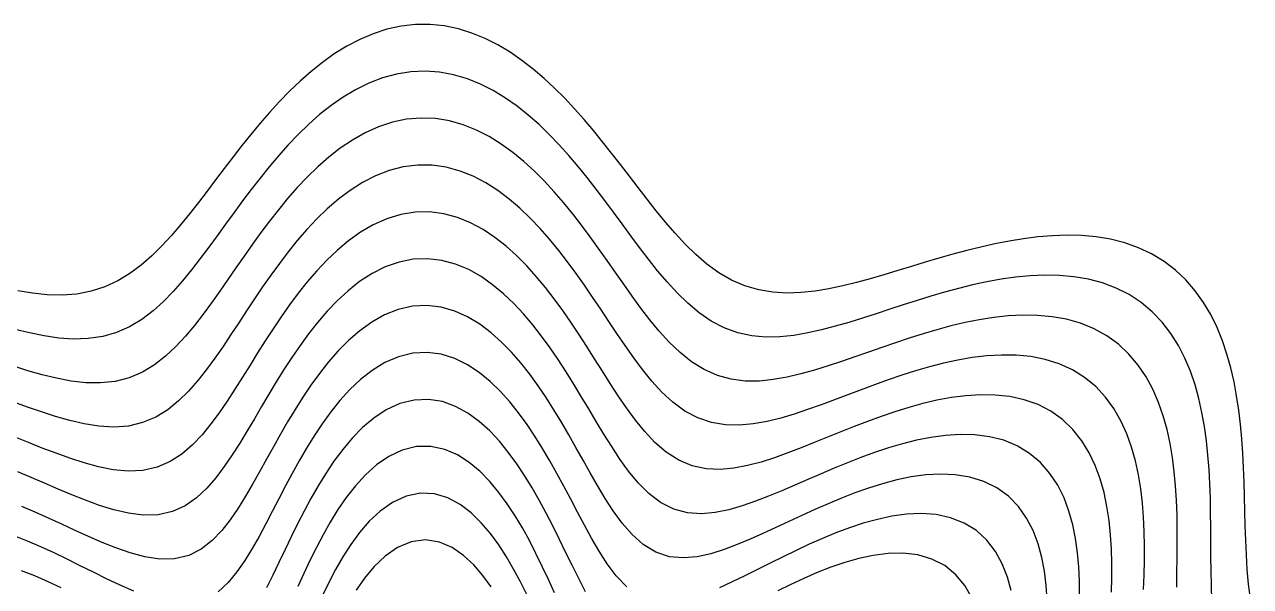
# Model space of a CAD drawing. Extents: x -29.3 to 29.3, y -30.6 to 30.6.
# Drawn here: x -9.74 to 19.96, y 17.01 to 30.64 of the extents above; entities that cross this region are included whole.
import ezdxf

# ---------------------------------------------------------------- set-up
doc = ezdxf.new("R2010")
doc.units = 0
doc.header["$MEASUREMENT"] = 0
doc.layers.get('0').update_dxf_attribs({"linetype": 'CONTINUOUS'})

msp = doc.modelspace()

# ---------------------------------------------------------------- linework, layer by layer
for points in [[(19.962626, 16.710862), (19.916576, 17.065762), (19.884518, 17.421443), (19.862505, 17.777001), (19.847311, 18.132005), (19.836284, 18.48627), (19.827204, 18.839739), (19.818168, 19.192402), (19.807493, 19.544255), (19.793643, 19.89527), (19.775168, 20.245379), (19.750658, 20.594449), (19.718703, 20.942273), (19.677854, 21.288539), (19.626592, 21.632814), (19.563304, 21.974502), (19.48626, 22.312807), (19.393602, 22.646674), (19.283347, 22.974727), (19.153426, 23.295194), (19.001758, 23.605828), (18.826392, 23.903853), (18.625735, 24.185957), (18.398854, 24.448393), (18.145809, 24.687239), (17.86792, 24.898817), (17.567816, 25.080229), (17.249181, 25.229817), (16.916245, 25.347378), (16.573202, 25.434054), (16.223756, 25.491988), (15.870895, 25.523893), (15.51686, 25.532684), (15.16323, 25.521226), (14.811052, 25.492199), (14.460974, 25.448038), (14.113349, 25.390929), (13.768315, 25.322835), (13.425862, 25.245526), (13.085864, 25.160624), (12.748114, 25.069642), (12.412337, 24.974029), (12.078204, 24.875211), (11.745335, 24.77464), (11.413306, 24.673841), (11.081645, 24.574476), (10.749841, 24.478415), (10.417346, 24.387824), (10.083602, 24.305279), (9.748077, 24.233905), (9.41035, 24.177526), (9.070277, 24.140802), (8.728252, 24.129268), (8.385608, 24.149068), (8.045052, 24.206122), (7.710799, 24.304564), (7.387913, 24.444942), (7.080764, 24.623506), (6.791561, 24.833447), (6.520041, 25.067166), (6.264223, 25.31796), (6.02138, 25.580601), (5.788699, 25.851231), (5.563589, 26.127035), (5.343776, 26.405922), (5.127297, 26.686291), (4.912454, 26.966857), (4.697761, 27.246537), (4.481896, 27.524358), (4.26366, 27.799406), (4.041941, 28.070769), (3.815689, 28.337501), (3.583892, 28.598578), (3.345567, 28.852868), (3.099745, 29.099083), (2.845476, 29.33574), (2.581837, 29.56111), (2.307961, 29.773168), (2.023088, 29.969545), (1.726641, 30.14749), (1.418347, 30.303868), (1.098395, 30.435213), (0.767626, 30.537888), (0.427709, 30.608382), (0.081234, 30.643745), (-0.268384, 30.642097), (-0.61723, 30.60304), (-0.961405, 30.527804), (-1.297548, 30.41903), (-1.62318, 30.280292), (-1.93681, 30.115551), (-2.237817, 29.928711), (-2.526251, 29.723347), (-2.802617, 29.502588), (-3.067698, 29.269103), (-3.322431, 29.025143), (-3.567832, 28.772599), (-3.804945, 28.513073), (-4.03482, 28.247938), (-4.258513, 27.978393), (-4.477084, 27.705514), (-4.691613, 27.430295), (-4.903216, 27.153689), (-5.11307, 26.876653), (-5.322444, 26.600187), (-5.532729, 26.325387), (-5.745486, 26.053515), (-5.962489, 25.786072), (-6.185777, 25.524916), (-6.417698, 25.272403), (-6.660915, 25.031574), (-6.918335, 24.806359), (-7.192845, 24.60174), (-7.486759, 24.423697), (-7.800884, 24.278614), (-8.13354, 24.17189), (-8.480316, 24.106052), (-8.835262, 24.079597), (-9.192873, 24.087596), (-9.54939, 24.123526), (-9.902906, 24.180929)], [(19.029316, 16.676262), (19.015079, 17.032693), (19.007753, 17.388289), (19.004509, 17.742941), (19.003011, 18.09666), (19.001277, 18.449492), (18.997561, 18.801475), (18.990271, 19.152614), (18.9779, 19.502859), (18.958972, 19.852088), (18.931996, 20.20009), (18.895423, 20.546537), (18.847611, 20.890954), (18.786793, 21.232682), (18.71105, 21.570817), (18.618296, 21.90415), (18.506291, 22.23107), (18.372684, 22.549479), (18.215131, 22.856681), (18.031498, 23.14933), (17.820188, 23.423443), (17.580558, 23.674601), (17.313346, 23.89837), (17.020904, 24.090939), (16.70706, 24.249796), (16.376563, 24.374158), (16.034319, 24.464967), (15.684735, 24.524496), (15.331359, 24.555796), (14.976812, 24.562193), (14.622899, 24.546951), (14.270782, 24.513089), (13.921147, 24.46332), (13.574346, 24.400041), (13.230492, 24.325379), (12.889537, 24.241226), (12.551314, 24.149302), (12.215571, 24.051196), (11.881988, 23.948422), (11.550188, 23.842472), (11.219741, 23.734861), (10.890168, 23.627195), (10.560937, 23.521238), (10.231465, 23.419002), (9.901126, 23.322856), (9.56927, 23.23567), (9.235274, 23.160998), (8.898654, 23.103283), (8.559277, 23.06805), (8.217749, 23.061926), (7.87598, 23.092193), (7.537743, 23.165403), (7.208614, 23.285006), (6.894556, 23.449212), (6.599623, 23.651235), (6.324662, 23.882054), (6.067878, 24.133256), (5.826197, 24.398283), (5.596312, 24.672419), (5.37518, 24.952343), (5.160167, 25.235684), (4.94904, 25.520684), (4.739901, 25.805973), (4.531115, 26.09042), (4.321244, 26.37303), (4.108996, 26.65287), (3.893181, 26.929015), (3.672674, 27.200499), (3.446393, 27.466275), (3.213277, 27.725171), (2.972278, 27.975841), (2.722353, 28.216714), (2.462479, 28.445939), (2.19168, 28.661315), (1.909087, 28.86023), (1.61403, 29.039611), (1.306187, 29.195907), (0.985791, 29.325159), (0.653875, 29.42321), (0.312503, 29.486098), (-0.035141, 29.510652), (-0.384923, 29.495148), (-0.732272, 29.439772), (-1.072876, 29.346657), (-1.403304, 29.21943), (-1.721309, 29.062515), (-2.025798, 28.880467), (-2.316593, 28.677525), (-2.594146, 28.457399), (-2.859288, 28.223222), (-3.113054, 27.9776), (-3.356572, 27.722685), (-3.590995, 27.460269), (-3.817479, 27.191859), (-4.037167, 26.918748), (-4.251199, 26.642079), (-4.460723, 26.362888), (-4.666919, 26.08216), (-4.871025, 25.800871), (-5.074371, 25.520034), (-5.278423, 25.240764), (-5.48483, 24.964342), (-5.695488, 24.692311), (-5.912604, 24.426605), (-6.138766, 24.169723), (-6.376971, 23.924961), (-6.630568, 23.696692), (-6.902969, 23.490614), (-7.196924, 23.313724), (-7.513273, 23.173545), (-7.849586, 23.076186), (-8.200027, 23.023777), (-8.557328, 23.013284), (-8.915468, 23.037941), (-9.270919, 23.089887), (-9.622285, 23.16199), (-9.969458, 23.248471)], [(18.174035, 16.992155), (18.180443, 17.345973), (18.186337, 17.698826), (18.18991, 18.050802), (18.189514, 18.40194), (18.183582, 18.752213), (18.17057, 19.101512), (18.148898, 19.449623), (18.116909, 19.796199), (18.072822, 20.140725), (18.014691, 20.482468), (17.940376, 20.820407), (17.847525, 21.153145), (17.733584, 21.478795), (17.595869, 21.794854), (17.431729, 22.098073), (17.238846, 22.384391), (17.01571, 22.649016), (16.762189, 22.886774), (16.48003, 23.0928), (16.172955, 23.263435), (15.846165, 23.396989), (15.50539, 23.493962), (15.155933, 23.556666), (14.802084, 23.588511), (14.446978, 23.59331), (14.092722, 23.574813), (13.740626, 23.536456), (13.391434, 23.481282), (13.045496, 23.411941), (12.702901, 23.330746), (12.363559, 23.239732), (12.027256, 23.140721), (11.693694, 23.035385), (11.362503, 22.925306), (11.033257, 22.812036), (10.705475, 22.697156), (10.378619, 22.58235), (10.052091, 22.469483), (9.725232, 22.360712), (9.397323, 22.258619), (9.067609, 22.166399), (8.735356, 22.088096), (8.399992, 22.02889), (8.061401, 21.995364), (7.72047, 21.99551), (7.379905, 22.037958), (7.044926, 22.129718), (6.722713, 22.272686), (6.419783, 22.46164), (6.139079, 22.686435), (5.879557, 22.936403), (5.637888, 23.203032), (5.410156, 23.480338), (5.192725, 23.764274), (4.982488, 24.052076), (4.776864, 24.341778), (4.573704, 24.631904), (4.371193, 24.921269), (4.167758, 25.208849), (3.962, 25.4937), (3.752641, 25.774885), (3.53848, 26.05143), (3.318357, 26.32227), (3.091132, 26.586202), (2.855669, 26.841832), (2.610824, 27.087513), (2.355461, 27.321275), (2.088478, 27.540742), (1.808867, 27.743051), (1.515834, 27.924777), (1.208975, 28.081904), (0.888545, 28.209901), (0.555776, 28.303983), (0.213182, 28.359657), (-0.135341, 28.373508), (-0.484827, 28.344059), (-0.829983, 28.272261), (-1.166129, 28.161337), (-1.489881, 28.016011), (-1.799349, 27.841558), (-2.093924, 27.64306), (-2.373907, 27.425), (-2.640146, 27.191146), (-2.893779, 26.94458), (-3.136063, 26.687808), (-3.368288, 26.422868), (-3.59173, 26.151445), (-3.807639, 25.874952), (-4.017244, 25.594613), (-4.22177, 25.311518), (-4.422463, 25.026685), (-4.620618, 24.741106), (-4.817624, 24.455807), (-5.015007, 24.171903), (-5.214494, 23.890682), (-5.418085, 23.613703), (-5.628142, 23.342941), (-5.84748, 23.080999), (-6.079446, 22.831384), (-6.327889, 22.598891), (-6.596863, 22.389963), (-6.889752, 22.212769), (-7.207577, 22.076257), (-7.547087, 21.98748), (-7.900735, 21.948089), (-8.25976, 21.953185), (-8.61772, 21.993957), (-8.971461, 22.061216), (-9.320172, 22.147267), (-9.664224, 22.246207), (-10.004447, 22.353613)], [(17.372945, 16.939701), (17.384172, 17.291514), (17.391044, 17.64251), (17.391935, 17.992687), (17.385227, 18.341952), (17.36925, 18.690091), (17.342225, 19.036739), (17.302214, 19.381339), (17.247071, 19.723079), (17.174397, 20.060803), (17.08152, 20.392899), (16.965511, 20.717146), (16.823282, 21.030544), (16.651826, 21.329152), (16.44866, 21.608022), (16.212512, 21.861388), (15.944085, 22.083287), (15.646563, 22.268625), (15.325368, 22.414355), (14.987105, 22.520141), (14.638207, 22.588129), (14.283971, 22.622069), (13.928238, 22.626353), (13.573533, 22.605331), (13.221374, 22.562957), (12.872581, 22.502679), (12.527514, 22.427455), (12.186229, 22.339817), (11.848594, 22.241961), (11.514344, 22.135827), (11.18313, 22.023175), (10.854532, 21.905656), (10.528071, 21.784881), (10.203212, 21.662494), (9.879357, 21.54025), (9.555839, 21.420112), (9.231916, 21.304379), (8.906766, 21.195853), (8.579512, 21.098075), (8.24928, 21.01564), (7.915381, 20.954595), (7.577706, 20.922818), (7.23751, 20.930007), (6.898592, 20.986385), (6.568086, 21.099028), (6.254904, 21.267028), (5.965407, 21.480665), (5.700529, 21.726663), (5.457078, 21.9936), (5.23044, 22.273517), (5.016179, 22.56126), (4.810546, 22.853488), (4.610496, 23.147944), (4.413556, 23.44301), (4.217683, 23.737433), (4.021139, 24.030159), (3.822405, 24.320234), (3.620104, 24.606719), (3.41295, 24.888638), (3.199705, 25.164918), (2.979146, 25.43434), (2.750042, 25.695476), (2.511147, 25.946617), (2.261196, 26.185689), (1.998939, 26.410155), (1.723204, 26.616899), (1.433028, 26.802129), (1.127878, 26.961313), (0.807982, 27.089257), (0.47476, 27.180429), (0.131232, 27.229676), (-0.217882, 27.233297), (-0.566636, 27.190146), (-0.908954, 27.102144), (-1.23984, 26.973794), (-1.556087, 26.811005), (-1.856276, 26.619879), (-2.140351, 26.405943), (-2.409099, 26.173843), (-2.66375, 25.927334), (-2.905716, 25.669406), (-3.136449, 25.402444), (-3.357379, 25.128366), (-3.569884, 24.848747), (-3.775302, 24.564917), (-3.974943, 24.278034), (-4.170124, 23.989155), (-4.362199, 23.699294), (-4.552605, 23.409476), (-4.742919, 23.120812), (-4.934925, 22.834573), (-5.130702, 22.552304), (-5.332734, 22.275981), (-5.544037, 22.008246), (-5.768288, 21.752745), (-6.009868, 21.514611), (-6.273605, 21.301008), (-6.56378, 21.121397), (-6.881904, 20.98651), (-7.22395, 20.904772), (-7.58033, 20.877406), (-7.940532, 20.897327), (-8.297726, 20.953435), (-8.649249, 21.03521), (-8.99491, 21.134458), (-9.335549, 21.245207), (-9.672291, 21.363117), (-10.006251, 21.484951)], [(16.594435, 16.873528), (16.602587, 17.223467), (16.602638, 17.572576), (16.592819, 17.920647), (16.571224, 18.2673), (16.535741, 18.611937), (16.483993, 18.95366), (16.41328, 19.291165), (16.320551, 19.622591), (16.202423, 19.945317), (16.055316, 20.255733), (15.875809, 20.549029), (15.661305, 20.819152), (15.411005, 21.059197), (15.126909, 21.262456), (14.814143, 21.424004), (14.48006, 21.542047), (14.132463, 21.618154), (13.778019, 21.656307), (13.421577, 21.661562), (13.066263, 21.63902), (12.713892, 21.593294), (12.365399, 21.528345), (12.021159, 21.447507), (11.681199, 21.353583), (11.345336, 21.248957), (11.013252, 21.135703), (10.684542, 21.015676), (10.358731, 20.8906), (10.035289, 20.762144), (9.713624, 20.632008), (9.393077, 20.502011), (9.072913, 20.374202), (8.752298, 20.251014), (8.430302, 20.135464), (8.105901, 20.031448), (7.778055, 19.944164), (7.445911, 19.880659), (7.109343, 19.850388), (6.770064, 19.865193), (6.433345, 19.93716), (6.108797, 20.072754), (5.806947, 20.266621), (5.532916, 20.503837), (5.284872, 20.768828), (5.057587, 21.050399), (4.845552, 21.341583), (4.644112, 21.638135), (4.449573, 21.937368), (4.259022, 22.23746), (4.070119, 22.537069), (3.880923, 22.835107), (3.689768, 23.13061), (3.495166, 23.422644), (3.295739, 23.710242), (3.090166, 23.992338), (2.87714, 24.267713), (2.655337, 24.534923), (2.4234, 24.792222), (2.17993, 25.037457), (1.923511, 25.267953), (1.652775, 25.480363), (1.36654, 25.670525), (1.064071, 25.83336), (0.745497, 25.962916), (0.412376, 26.052761), (0.068255, 26.096905), (-0.281185, 26.091258), (-0.628857, 26.035081), (-0.967815, 25.931465), (-1.292801, 25.786396), (-1.600905, 25.607038), (-1.891284, 25.400287), (-2.164473, 25.172036), (-2.421741, 24.927017), (-2.664674, 24.668925), (-2.894928, 24.400633), (-3.114124, 24.124393), (-3.323808, 23.842004), (-3.52545, 23.554938), (-3.720468, 23.264447), (-3.910258, 22.97164), (-4.096232, 22.677554), (-4.279875, 22.383216), (-4.462797, 22.089718), (-4.646816, 21.798297), (-4.834056, 21.510452), (-5.027074, 21.228107), (-5.22903, 20.953865), (-5.443876, 20.691398), (-5.676501, 20.446029), (-5.9326, 20.225503), (-6.217676, 20.040593), (-6.534272, 19.904222), (-6.877898, 19.826916), (-7.23657, 19.80982), (-7.597566, 19.843361), (-7.953592, 19.913826), (-8.302539, 20.009272), (-8.644861, 20.121013), (-8.981855, 20.243015), (-9.314924, 20.37102), (-9.645344, 20.501897), (-9.974208, 20.633218)], [(15.822391, 16.79249), (15.819282, 17.140377), (15.803684, 17.486954), (15.773296, 17.831582), (15.725481, 18.173279), (15.657193, 18.510578), (15.564928, 18.841334), (15.444749, 19.162451), (15.292479, 19.469569), (15.104217, 19.756785), (14.877334, 20.016679), (14.611882, 20.241048), (14.31177, 20.422644), (13.984577, 20.557358), (13.639592, 20.645419), (13.285329, 20.690715), (12.92811, 20.699008), (12.571962, 20.676343), (12.219146, 20.628191), (11.870773, 20.559178), (11.52725, 20.47312), (11.188574, 20.373155), (10.854507, 20.261896), (10.52467, 20.141576), (10.198596, 20.014156), (9.875755, 19.881437), (9.555561, 19.745143), (9.237368, 19.607024), (8.920457, 19.46895), (8.604021, 19.333043), (8.28714, 19.201846), (7.968762, 19.078571), (7.647707, 18.967463), (7.322724, 18.874347), (6.992742, 18.807391), (6.657555, 18.777947), (6.319413, 18.800558), (5.98553, 18.889506), (5.668625, 19.049589), (5.380356, 19.269125), (5.123296, 19.527936), (4.892475, 19.809414), (4.681028, 20.103377), (4.482966, 20.404044), (4.293645, 20.708034), (4.109528, 21.013218), (3.927866, 21.318127), (3.746452, 21.621625), (3.563435, 21.922741), (3.377199, 22.220555), (3.186264, 22.514118), (2.989222, 22.802389), (2.784683, 23.084167), (2.571234, 23.358019), (2.347407, 23.622191), (2.111665, 23.874493), (1.862417, 24.11215), (1.598066, 24.331628), (1.317159, 24.528427), (1.018672, 24.696912), (0.702511, 24.830298), (0.370264, 24.921072), (0.02598, 24.962152), (-0.323583, 24.948862), (-0.669982, 24.880877), (-1.005269, 24.762668), (-1.323952, 24.60191), (-1.623528, 24.407105), (-1.903804, 24.185912), (-2.16593, 23.944527), (-2.411647, 23.687714), (-2.642864, 23.419082), (-2.861455, 23.141373), (-3.069187, 22.856706), (-3.267706, 22.566763), (-3.458568, 22.272926), (-3.643265, 21.976379), (-3.823281, 21.678195), (-4.000141, 21.379404), (-4.17548, 21.081073), (-4.351124, 20.784389), (-4.529197, 20.490771), (-4.712273, 20.202042), (-4.903569, 19.920678), (-5.107201, 19.65023), (-5.328458, 19.395991), (-5.573891, 19.166), (-5.850526, 18.972135), (-6.16276, 18.829826), (-6.50648, 18.752836), (-6.867057, 18.743185), (-7.228726, 18.78861), (-7.583424, 18.872258), (-7.929606, 18.980511), (-8.268401, 19.104111), (-8.601565, 19.236926), (-8.930777, 19.374751), (-9.257468, 19.514542), (-9.582825, 19.653941), (-9.907824, 19.790995)], [(15.039272, 16.694696), (15.014686, 17.039258), (14.971506, 17.38092), (14.90629, 17.718046), (14.814996, 18.048172), (14.693014, 18.367645), (14.535427, 18.671181), (14.337778, 18.951509), (14.097558, 19.199518), (13.816211, 19.405609), (13.500326, 19.562436), (13.160328, 19.667624), (12.807084, 19.724177), (12.44911, 19.738439), (12.091835, 19.717624), (11.738232, 19.668345), (11.389689, 19.596122), (11.046678, 19.505404), (10.70917, 19.39976), (10.37686, 19.282096), (10.049302, 19.15483), (9.725961, 19.020054), (9.406247, 18.879648), (9.089516, 18.735394), (8.775069, 18.589081), (8.462131, 18.442615), (8.149827, 18.298167), (7.837153, 18.158362), (7.522938, 18.026567), (7.205829, 17.907333), (6.884334, 17.807095), (6.55708, 17.735219), (6.223674, 17.70528), (5.88692, 17.735232), (5.556517, 17.842028), (5.248973, 18.027354), (4.976197, 18.271313), (4.736949, 18.549195), (4.523211, 18.844674), (4.327013, 19.149047), (4.142228, 19.457707), (3.964369, 19.768024), (3.790099, 20.078328), (3.616838, 20.387417), (3.442498, 20.694309), (3.265299, 20.998102), (3.083648, 21.297883), (2.896046, 21.592649), (2.70102, 21.881244), (2.497074, 22.162274), (2.282639, 22.434017), (2.056047, 22.694291), (1.815528, 22.940289), (1.559242, 23.16836), (1.285412, 23.37374), (0.992619, 23.550284), (0.680388, 23.690345), (0.350127, 23.785138), (0.006259, 23.826141), (-0.3433, 23.80772), (-0.68848, 23.729847), (-1.020102, 23.59856), (-1.332408, 23.423468), (-1.62337, 23.214529), (-1.893514, 22.980167), (-2.144615, 22.726846), (-2.378871, 22.459342), (-2.598493, 22.18116), (-2.805549, 21.894914), (-3.001934, 21.602597), (-3.189388, 21.305785), (-3.36954, 21.005778), (-3.543961, 20.703704), (-3.714227, 20.40061), (-3.881988, 20.097537), (-4.049057, 19.795613), (-4.217521, 19.496156), (-4.389898, 19.200835), (-4.569355, 18.911918), (-4.760016, 18.632682), (-4.967362, 18.368121), (-5.198595, 18.126117), (-5.462353, 17.919098), (-5.765856, 17.764907), (-6.107125, 17.681979), (-6.46918, 17.675311), (-6.831775, 17.730125), (-7.185308, 17.825538), (-7.528737, 17.945719), (-7.863922, 18.080624), (-8.193114, 18.223932), (-8.51828, 18.371444), (-8.84102, 18.520169), (-9.16262, 18.667804), (-9.48412, 18.812427), (-9.806374, 18.952309)], [(4.850909, 17.002952), (4.594942, 17.269257), (4.373694, 17.563533), (4.176541, 17.870778), (3.994904, 18.183906), (3.822743, 18.499367), (3.6558, 18.81515), (3.490947, 19.129943), (3.325758, 19.442746), (3.158244, 19.752683), (2.986669, 20.058886), (2.809436, 20.360413), (2.624995, 20.656172), (2.431771, 20.944846), (2.228114, 21.224785), (2.012242, 21.493879), (1.782222, 21.749367), (1.535971, 21.987587), (1.27136, 22.203639), (0.986481, 22.390998), (0.680267, 22.541208), (0.353635, 22.644087), (0.011066, 22.689224), (-0.338412, 22.669398), (-0.68276, 22.584499), (-1.011163, 22.44225), (-1.317438, 22.254519), (-1.600066, 22.032922), (-1.860335, 21.786717), (-2.100669, 21.522651), (-2.323714, 21.245507), (-2.53197, 20.958702), (-2.727687, 20.664726), (-2.912879, 20.365461), (-3.08937, 20.062388), (-3.25886, 19.756734), (-3.422998, 19.449583), (-3.583458, 19.141965), (-3.742027, 18.834946), (-3.90072, 18.529732), (-4.061939, 18.227811), (-4.228691, 17.931175), (-4.404924, 17.642699), (-4.59601, 17.366807), (-4.80938, 17.110696), (-5.054915, 16.886402)], [(3.851603, 16.883873), (3.683867, 17.204446), (3.523799, 17.525792), (3.367388, 17.846398), (3.211701, 18.165228), (3.054446, 18.481435), (2.893701, 18.794209), (2.727754, 19.102686), (2.554972, 19.405867), (2.373722, 19.702541), (2.182286, 19.99118), (1.978802, 20.269806), (1.76121, 20.5358), (1.527218, 20.785619), (1.274353, 21.014413), (1.00016, 21.215504), (0.702784, 21.379849), (0.382227, 21.495895), (0.04244, 21.5509), (-0.306774, 21.535069), (-0.651068, 21.447337), (-0.977285, 21.297045), (-1.278424, 21.098765), (-1.553431, 20.866145), (-1.80441, 20.609457), (-2.034468, 20.335803), (-2.246716, 20.050015), (-2.443946, 19.755439), (-2.628589, 19.454466), (-2.802774, 19.14888), (-2.968405, 18.840079), (-3.127253, 18.529228), (-3.281042, 18.217372), (-3.431542, 17.905532), (-3.580686, 17.594806), (-3.730712, 17.286491), (-3.88438, 16.982277)], [(3.098485, 16.858655), (2.951922, 17.18123), (2.802672, 17.500669), (2.648864, 17.816204), (2.488777, 18.126953), (2.320722, 18.431842), (2.142944, 18.729506), (1.953539, 19.018164), (1.750372, 19.295429), (1.531015, 19.558025), (1.292715, 19.80137), (1.032501, 20.018961), (0.747614, 20.201589), (0.436704, 20.336686), (0.102303, 20.408986), (-0.245946, 20.404845), (-0.591293, 20.320482), (-0.917117, 20.166264), (-1.214744, 19.960069), (-1.483393, 19.71826), (-1.726054, 19.452485), (-1.946599, 19.170368), (-2.148651, 18.876867), (-2.335322, 18.575303), (-2.509236, 18.267994), (-2.672642, 17.956643), (-2.827528, 17.642577), (-2.97573, 17.326908), (-3.119042, 17.010646)], [(2.423628, 16.815817), (2.2699, 17.128973), (2.107131, 17.435775), (1.933416, 17.734687), (1.746618, 18.023636), (1.544263, 18.299742), (1.32345, 18.558912), (1.08083, 18.795191), (0.812815, 18.999804), (0.516458, 19.159966), (0.191872, 19.258396), (-0.153259, 19.276534), (-0.500684, 19.204899), (-0.828828, 19.052894), (-1.125571, 18.842316), (-1.389874, 18.593462), (-1.625695, 18.320068), (-1.837828, 18.030589), (-2.030518, 17.730251), (-2.207257, 17.422415), (-2.370896, 17.109362), (-2.523823, 16.792737)], [(14.160679, 16.912484), (14.07112, 17.242073), (13.947837, 17.559946), (13.784992, 17.859697), (13.577467, 18.132334), (13.323116, 18.366683), (13.025539, 18.55175), (12.694868, 18.680872), (12.34446, 18.754521), (11.986028, 18.779009), (11.627295, 18.762899), (11.27242, 18.71435), (10.923268, 18.640123), (10.580434, 18.545536), (10.243867, 18.434738), (9.91319, 18.311008), (9.587874, 18.177009), (9.267308, 18.034985), (8.950833, 17.88691), (8.63775, 17.734625), (8.327306, 17.579949), (8.018674, 17.424809), (7.710921, 17.271394), (7.402966, 17.122365), (7.09353, 16.981185)], [(-7.098212, 16.901338), (-7.429836, 17.04706), (-7.754957, 17.200653), (-8.075884, 17.357851), (-8.394411, 17.51568), (-8.711941, 17.671867), (-9.029589, 17.824511), (-9.34826, 17.971885), (-9.668705, 18.112288), (-9.991548, 18.24394)], [(1.56269, 17.00522), (1.362116, 17.280728), (1.140669, 17.536879), (0.894232, 17.765967), (0.618454, 17.956138), (0.310473, 18.089661), (-0.026353, 18.143485), (-0.37541, 18.098786), (-0.70943, 17.958905), (-1.009374, 17.749214), (-1.272459, 17.496071), (-1.503653, 17.216695), (-1.708956, 16.920971)], [(13.209929, 16.738358), (13.042204, 17.034265), (12.82456, 17.298504), (12.555552, 17.517394), (12.241963, 17.678737), (11.8983, 17.777709), (11.540476, 17.818765), (11.180025, 17.811632), (10.823229, 17.766545), (10.472821, 17.692051), (10.129643, 17.59472), (9.793639, 17.479511), (9.464348, 17.350214), (9.141139, 17.209812), (8.823309, 17.060744), (8.510123, 16.905102)], [(-8.857138, 16.979609), (-9.173787, 17.127874), (-9.493159, 17.266936), (-9.81581, 17.394723)]]:
    msp.add_lwpolyline(points)

doc.saveas('drawing.dxf')
